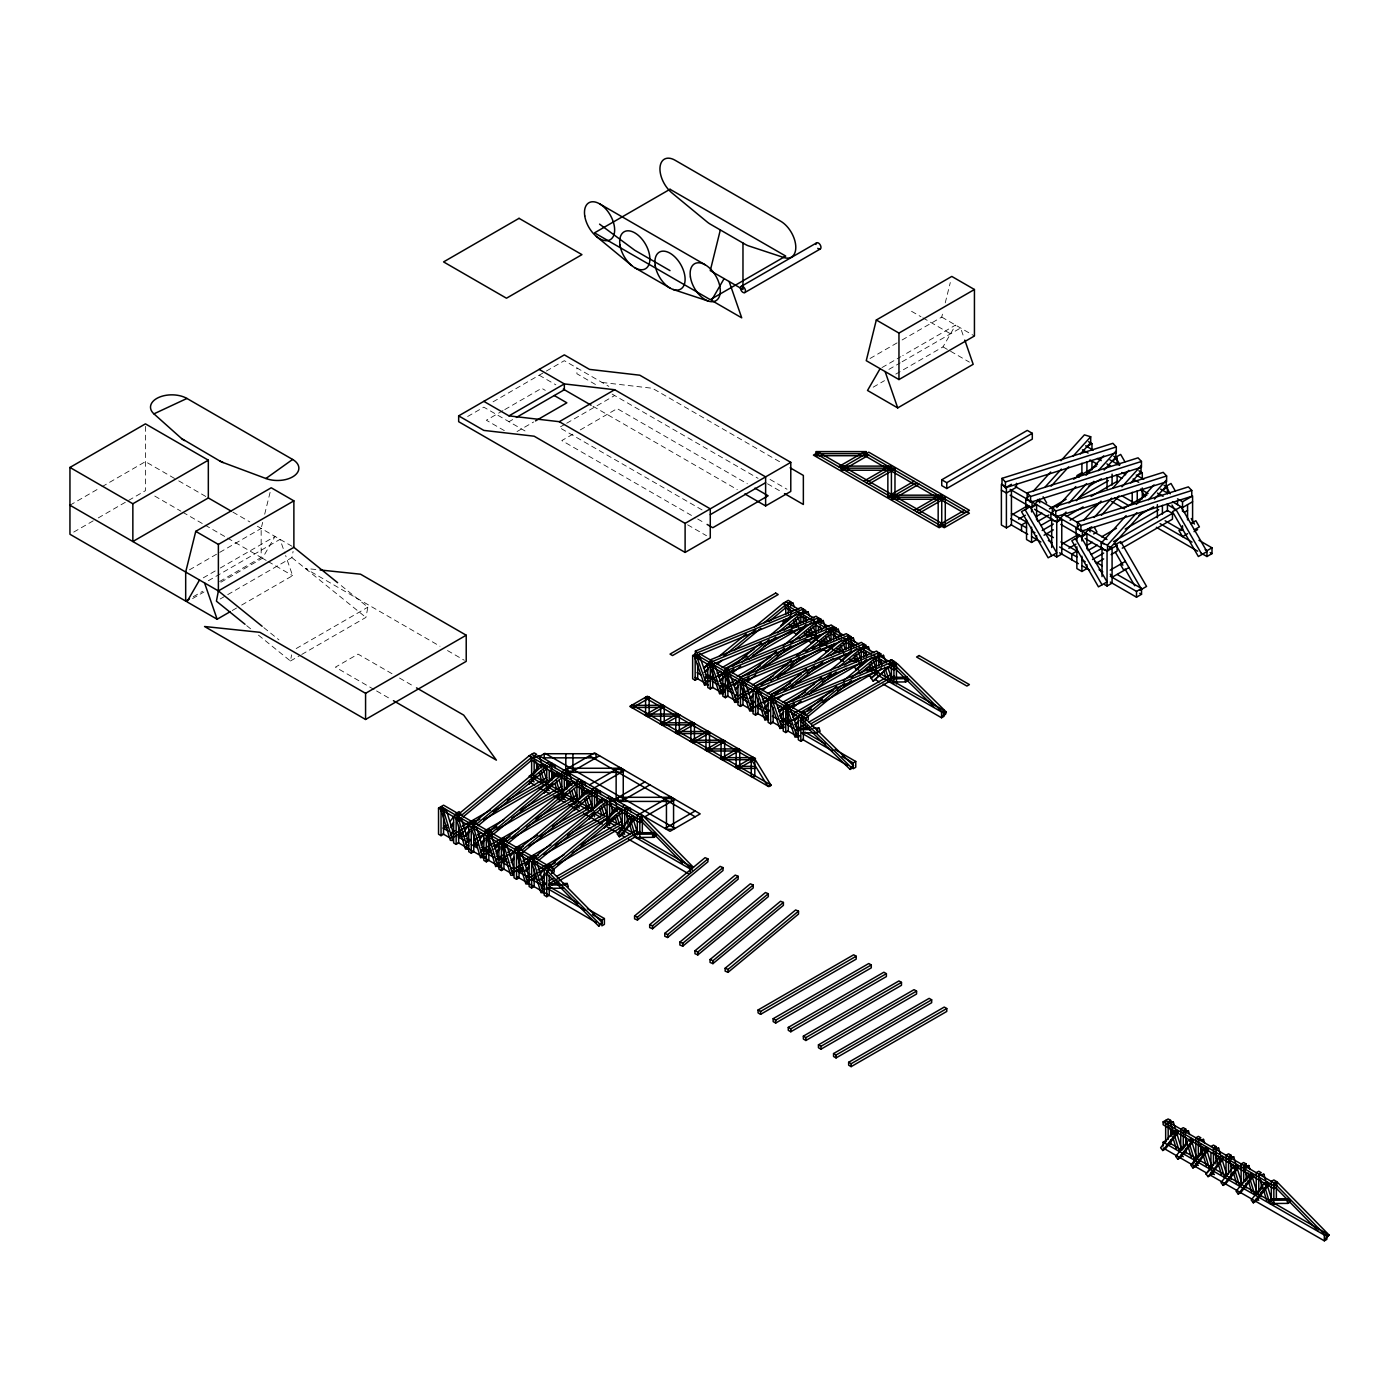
<?xml version="1.0" encoding="UTF-8"?>
<svg xmlns="http://www.w3.org/2000/svg" width="1399" height="1399" viewBox="0 0 1399 1399"><rect width="100%" height="100%" fill="white"/><g stroke="black" fill="none" stroke-linecap="round" stroke-linejoin="round"><path stroke-width="0.75" stroke-dasharray="5 3.75" d="M227.74 594.627L291.901 557.589L293.091 551.433M258.465 635.163L290.432 660.993L291.622 654.837M301.747 654.452L365.908 617.414L367.885 607.166L339.292 584.048M219.643 581.477L261.158 557.502L261.158 528.455L262.68 522.352M264.691 514.22L270.217 491.853M902.11 339.974L941.737 317.101L943.241 310.998M945.252 302.866L950.288 282.528M220.902 582.194L262.417 558.236L275.008 536.447L220.273 568.029M895.815 374.11L942.996 346.882L955.569 325.093L902.74 355.591M69.95 505.214L100.133 487.779M102.022 486.695L145.426 461.635L176.886 479.787M73.727 532.092L96.374 519.012M98.262 517.927L145.426 490.682L145.426 423.862M189.46 569.848L261.158 528.455M467.651 416.5L483.827 407.161L526.461 431.784M493.06 401.828L544.578 372.099M546.362 371.05L564.339 360.68L608.827 386.369M203.292 577.839L218.384 569.131M208.329 580.742L280.027 539.349L284.924 553.462M502.941 410.641L486.345 420.242L504.322 430.612M504.794 409.575L541.693 388.275L545.295 390.356M193.237 596.726L202.663 591.27M192.607 598.545L203.922 592.004M508.991 421.694L512.681 419.56M220.185 598.982L225.851 595.729M517.035 431.557L533.649 421.973M232.234 610.524L239.771 606.169M241.66 605.067L292.618 575.654L285.623 555.49M564.846 424.299L559.303 427.499L702.718 510.303M566.682 423.232L614.651 395.532M572.891 434.18L561.821 440.563L695.793 517.927M580.27 429.913L617.169 408.613L747.381 483.792M296.186 648.559L367.885 607.166M290.432 660.993L299.876 655.554M870.021 358.494L900.222 341.076M881.982 367.57L900.851 356.693M888.907 369.388L900.222 362.866M902.11 361.764L960.606 327.996L964.103 338.086M873.168 387.191L884.5 380.65M315.842 569.515L305.192 568.396L440.003 646.233M602.077 382.469L652.406 388.275L782.601 463.454M941.737 317.101L974.438 335.987M911.536 311.295L920.979 316.734M922.868 317.818L953.034 335.253M942.996 346.882L969.402 362.131M770.027 479.42L787.007 489.23M595.449 384.463L576.913 373.76L576.913 367.937M612.15 394.081L758.066 478.336M767.509 483.792L782.601 492.5M539.175 375.212L555.858 384.83M592.949 406.252L737.308 489.598M697.681 519.012L705.236 523.366M687.626 524.817L706.495 535.712M178.722 480.854L208.329 497.939M232.864 512.104L249.844 521.914M257.399 526.269L293.877 547.341M447.488 650.552L464.346 660.276M154.764 496.068L180.891 511.16M182.762 512.244L203.292 524.1M205.163 525.167L225.694 537.024M227.565 538.108L261.158 557.502M262.417 558.236L266.195 560.404M268.083 561.506L292.618 575.654M392 673.706L358.022 654.102L335.393 667.166L374.705 689.882M399.537 678.06L414.646 686.787M376.576 690.949L391.563 699.605M291.901 557.589L365.908 617.414M263.816 627.626L278.943 639.868M246.696 625.65L251.75 629.725"/><path stroke-width="1.5" d="M1002.016 478.353L1001.999 484.159L1005.409 487.779L1116.297 452.734L1116.297 446.928L1112.887 443.308L1002.016 478.353L1005.426 481.973L1005.409 487.779M1027.163 492.885L1027.163 498.691L1030.573 502.311L1141.462 467.249L1141.462 461.46L1138.052 457.84L1027.163 492.885L1030.591 496.505L1030.573 502.311M1052.328 507.417L1052.328 513.206L1055.738 516.826L1166.609 481.781L1166.626 475.975L1163.199 472.355L1052.328 507.417L1055.738 511.037L1055.738 516.826M1077.492 521.932L1077.475 527.738L1080.902 531.358L1191.773 496.313L1191.773 490.507L1188.363 486.887L1077.492 521.932L1080.902 525.552L1080.902 531.358M337.614 582.683L293.877 547.341L293.877 500.859L218.384 544.421L218.384 590.92L216.425 601.168L245.017 624.286M293.877 500.859L271.231 487.779L195.755 531.358L185.682 572.034L185.682 601.08L189.46 598.894M720.328 229.943L710.272 270.619L742.974 289.506L742.974 243.024M876.316 320.004L866.261 360.68L898.962 379.566L974.438 335.987L974.438 289.506L951.792 276.425L876.316 320.004L898.962 333.084L974.438 289.506M801.644 718.894L800.823 721.15L850.12 769.398L852.638 767.946L853.477 765.69L804.18 717.442L801.644 718.894L850.942 767.142L850.12 769.398M803.341 719.698L804.18 717.442M943.8 713.542L942.978 715.798L945.479 714.347L946.319 712.074L897.319 663.668L894.818 665.12L943.8 713.542L946.319 712.074M547.569 871.332L546.677 873.536L598.772 926.19L602.2 922.553L550.087 869.881L547.569 871.332L599.664 924.005L598.772 926.19M1329.05 1235.002L1325.64 1238.657L1329.05 1235.002L1277.27 1182.138L1276.36 1187.191L1273.842 1188.643L1163.146 1124.744L1163.146 1121.841L1168.165 1118.955L1170.683 1120.407L1170.683 1124.761M199.515 580.025L186.941 601.815L217.142 619.232L230.345 611.608M724.105 278.611L711.531 300.4L741.715 317.835L729.141 281.514M880.093 368.671L867.52 390.461L897.703 407.896L973.179 364.317L964.803 340.097M444.882 827.963L447.47 824.658M450.076 821.335L456.581 813.064L459.099 811.612L461.233 814.375M450.915 825.76L453.521 822.455M450.828 827.631L453.433 824.308M459.974 836.672L471.673 821.773L474.191 820.321L476.325 823.102L473.806 824.553L471.673 821.773M464.713 836.13L469.907 829.52M465.919 836.34L469.819 831.373M475.065 845.398L486.765 830.499L489.283 829.047L491.416 831.81L488.916 833.262L486.765 830.499M531.795 775.063L539.577 765.148L542.095 763.697L544.228 766.46M533.019 775.273L538.213 768.646M481.099 843.195L484.998 838.228M481.011 845.048L484.911 840.082M533.928 777.844L528.735 784.454L536.447 776.393M494.057 849.141L501.874 839.208L504.374 837.756L506.525 840.537M496.575 847.689L499.181 844.384M545.593 785.434L554.686 773.857L557.204 772.405L559.338 775.168L556.819 776.62L554.686 773.857M550.699 780.677L553.304 777.372M496.208 851.904L500.108 846.955M496.12 853.775L500.02 848.808M549.02 786.553L543.826 793.163L552.832 783.44M510.46 856.205L516.965 847.934L519.484 846.482L521.617 849.245M558.096 797.465L569.778 782.566L572.296 781.114L574.429 783.895M511.3 860.63L513.905 857.325M511.212 862.484L513.818 859.178M564.112 795.262L558.918 801.889L566.63 793.81M520.358 871.542L522.964 868.237M525.552 864.914L532.057 856.643L534.575 855.191L536.709 857.954M574.482 804.512L584.869 791.292L587.388 789.84L589.521 792.603M584.799 793.146L587.388 789.84M525.097 871L528.997 866.033M526.304 871.192L528.909 867.887M577.909 805.632L574.027 810.598L579.134 805.841M539.349 875.284L547.149 865.351L549.667 863.9L551.801 866.681L549.282 868.132L547.149 865.351M592.179 809.934L599.961 800.001L602.479 798.549L604.613 801.33M595.991 806.821L602.479 798.549M540.189 879.709L545.383 873.098M541.396 879.919L545.295 874.952M594.313 812.697L589.119 819.307L595.537 812.906M607.271 818.642L615.07 808.727L617.589 807.275L619.722 810.038M608.495 818.852L617.589 807.275M609.404 821.405L604.211 828.033L613.217 818.31M630.162 817.436L617.169 833.979L619.302 836.742L621.821 835.29L634.814 818.747L632.68 815.984L630.162 817.436L632.296 820.199L619.302 836.742M619.687 832.527L624.881 825.9M1173.604 1131.196L1160.628 1147.74L1162.761 1150.503L1165.28 1149.051L1178.255 1132.508L1176.122 1129.745L1173.604 1131.196L1175.737 1133.959L1162.761 1150.503M1170.928 1136.355L1176.122 1129.745M1188.713 1139.905L1175.72 1156.448L1177.853 1159.211L1180.371 1157.76L1193.364 1141.234L1191.231 1138.454L1188.713 1139.905L1190.846 1142.686L1177.853 1159.211M1182.138 1150.03L1187.331 1143.42M1203.805 1148.631L1190.811 1165.157L1192.945 1167.938L1195.463 1166.486L1208.456 1149.943L1206.323 1147.18L1203.805 1148.631L1205.938 1151.394L1192.945 1167.938M1193.33 1163.706L1202.423 1152.129M1205.921 1173.883L1218.896 1157.34L1221.414 1155.889L1223.548 1158.652L1210.572 1175.195L1208.054 1176.646L1205.921 1173.883L1212.321 1167.466M1208.054 1176.646L1221.03 1160.103L1223.548 1158.652M1233.988 1166.049L1221.012 1182.592L1223.146 1185.373L1225.664 1183.921L1238.64 1167.378L1236.506 1164.598L1233.988 1166.049L1236.121 1168.83L1223.146 1185.373M1233.918 1167.903L1236.506 1164.598M1249.097 1174.775L1236.104 1191.301L1238.237 1194.081L1240.756 1192.63L1253.749 1176.087L1251.615 1173.324L1249.097 1174.775L1251.231 1177.538L1238.237 1194.081M1245.11 1181.595L1251.615 1173.324M1264.189 1183.484L1251.196 1200.027L1253.329 1202.79L1255.847 1201.339L1268.841 1184.796L1266.707 1182.033L1264.189 1183.484L1266.322 1186.265L1253.329 1202.79M1256.319 1195.271L1262.807 1186.999M1039.405 499.146L1032.06 507.225L1025.764 505.336L1025.747 499.513L1028.685 496.278M1033.074 491.434L1050.666 472.04M1060.932 460.726L1084.4 434.862L1090.695 436.75L1090.713 442.574L1080.448 453.888M1045.245 486.852L1061.369 469.085M1073.103 456.144L1090.695 436.75M1051.121 486.205L1068.714 466.811M1066.021 512.051L1057.224 521.74L1050.929 519.851L1050.911 514.045L1053.832 510.81M1056.77 507.575L1075.831 486.572M1086.096 475.24L1103.689 455.847M1068.941 503.01L1086.533 483.599M1098.267 470.676L1115.86 451.282L1115.877 457.088L1104.143 470.029M1076.286 500.737L1093.878 481.343M1089.716 528.192L1082.389 536.272L1076.076 534.383L1076.058 528.577L1078.996 525.342M1083.403 520.48L1100.996 501.087M1112.712 488.164L1128.853 470.379M1094.105 517.525L1111.698 498.131M1121.963 486.817L1141.024 465.797L1141.042 471.62L1130.777 482.935M1101.45 515.269L1119.043 495.858M1142.738 511.999L1107.553 550.804L1101.24 548.915L1101.223 543.092L1126.143 515.619M1136.408 504.305L1154 484.911M1107.553 550.804L1107.536 544.98L1136.845 512.664M1148.579 499.723L1166.171 480.329L1166.189 486.135L1154.472 499.076M790.96 615.787L780.59 626L789.036 618.708M806.051 624.496L795.681 634.709L804.128 627.417M819.657 634.674L810.79 643.418L817.733 637.594L806.471 631.194M834.766 643.4L825.882 652.144L828.4 650.692M851.344 650.657L840.974 660.853L843.492 659.401M866.436 659.366L856.066 669.579L864.512 662.287M873.186 681.173L889.03 666.606L873.186 681.173L871.157 678.288L881.527 668.075M878.117 672.464L871.157 678.288M703.487 668.092L710.902 660.8M704.519 668.092L707.492 665.172M704.029 672.447L708.489 668.075M705.061 672.447L708.034 669.526M718.596 676.801L728.512 668.057M719.628 676.819L722.583 673.898M719.138 681.156L723.58 676.784M720.17 681.173L724.612 676.784M733.688 685.527L741.103 678.235M734.72 685.527L737.675 682.607M735.717 688.413L738.672 685.493M735.262 689.882L738.217 686.961M748.78 694.236L756.194 686.944M749.322 698.591L753.764 694.219M750.354 698.591L753.327 695.688M763.871 702.963L771.286 695.653M764.903 702.963L769.363 698.591M764.414 707.317L768.873 702.928M763.976 708.768L768.418 704.397M778.981 711.671L786.378 704.379M780.012 711.671L782.968 708.751M779.523 716.026L783.965 711.654M780.555 716.026L783.51 713.105M794.072 720.38L804.005 711.636L806.016 714.539M795.104 720.398L798.06 717.477M794.615 724.734L799.056 720.363M795.646 724.752L798.602 721.832M531.812 757.191L461.338 815.46L458.452 814.253L528.944 755.985L531.812 757.191L531.812 760.094L463.017 816.981M546.904 765.9L476.429 824.186L473.562 822.979L544.036 764.693L546.904 765.9L546.904 768.803L478.108 825.707M491.521 832.895L561.996 774.626L559.128 773.42L488.653 831.688L491.521 832.895L491.521 835.798L488.653 834.591M493.2 834.416L562.013 777.529L561.996 774.626M719.278 656.183L746.139 633.992M754.516 627.049L783.055 603.459L785.923 604.665L785.923 607.568L769.153 621.453M723.843 656.009L755.722 629.655M764.116 622.712L785.923 604.665M717.127 664.455L722.164 660.293M733.898 650.587L760.759 628.396M577.105 783.335L506.613 841.621L503.745 840.414L574.22 782.128L577.105 783.335L577.105 786.238L508.309 843.125M732.709 666.291L761.231 642.701M769.625 635.776L796.468 613.566M730.54 671.66L733.898 668.879M742.292 661.954L769.135 639.745M777.529 632.82L801.015 613.392L798.147 612.185M732.219 673.181L740.613 666.239M749.007 659.296L775.85 637.105M784.244 630.162L801.015 616.294L801.015 613.392M592.197 792.061L521.722 850.33L518.837 849.123L589.329 790.855L592.197 792.061L592.197 794.964L521.722 853.233L516.861 854.492L525.849 883.923L528.157 884.116L519.169 854.684M747.8 675L776.323 651.427M783.038 645.866L811.56 622.275M745.632 680.386L748.99 677.606M755.705 672.045L784.227 648.471M790.942 642.91L816.107 622.1L813.239 620.894M747.311 681.89L755.705 674.948M764.099 668.023L790.942 645.813M799.336 638.888L816.124 625.003L816.107 622.1M607.288 800.77L536.814 859.038L533.946 857.832L604.42 799.563L607.288 800.77L607.288 803.673L538.493 860.56M761.213 685.108L791.414 660.136M796.451 655.974L826.652 631.001M770.797 680.771L799.319 657.18M806.034 651.637L831.216 630.827L828.33 629.62M762.42 690.616L769.118 685.055M777.512 678.113L804.373 655.921M812.749 648.979L831.216 633.73L831.216 630.827M622.38 809.479L551.906 867.765L549.038 866.558L619.512 808.272L622.38 809.479L622.38 812.382L553.584 869.269M774.626 695.216L806.524 668.844M814.9 661.919L841.761 639.71M784.209 690.879L814.428 665.889M824.483 657.565L846.308 639.535L843.44 638.329M777.512 699.325L782.548 695.163M790.942 688.221L822.822 661.867M831.216 654.924L846.308 642.438L846.308 639.535M793.093 701.161L821.615 677.571M830.009 670.628L856.853 648.437M790.925 706.53L794.282 703.749M802.676 696.807L831.198 673.216M837.914 667.673L861.399 648.244L858.531 647.038M792.603 708.034L800.997 701.109M809.391 694.166L836.235 671.957M844.629 665.032L861.399 651.147L861.399 648.244M836.707 686.279L803.148 714.032L806.016 715.239L844.611 683.324M843.422 680.736L871.944 657.145M851.326 677.781L876.491 656.97L873.623 655.764M807.695 716.76L851.326 680.683M859.72 673.741L876.508 659.873L876.491 656.97M634.569 915.943L705.061 857.674L707.929 858.881L707.929 861.784L637.454 920.052L634.586 918.846L634.569 915.943L637.454 917.149L707.929 858.881M649.678 924.652L720.153 866.383L723.021 867.59L723.021 870.493L652.546 928.761L649.678 927.554L649.678 924.652L652.546 925.858L723.021 867.59M664.77 933.378L735.244 875.092L738.112 876.299L738.13 879.202L667.638 937.487L664.77 936.281L664.77 933.378L667.638 934.584L738.112 876.299M679.862 942.087L750.336 883.818L753.222 885.025L753.222 887.928L682.747 946.196L679.862 944.99L679.862 942.087L682.729 943.293L753.222 885.025M694.953 950.795L765.445 892.527L768.313 893.734L768.313 896.637L697.839 954.905L694.971 953.698L694.953 950.795L697.839 952.002L768.313 893.734M710.062 959.522L780.537 901.253L783.405 902.442L783.405 905.345L712.93 963.631L710.062 962.425L710.062 959.522L712.93 960.728L783.405 902.442M725.154 968.23L795.629 909.962L798.497 911.169L798.514 914.072L728.022 972.34L725.154 971.133L725.154 968.23L728.022 969.437L798.497 911.169M265.915 478.51L292.618 459.449L186.941 398.453A21.352 12.329 0 0 0 158.419 397.578A21.352 12.329 0 0 0 153.925 413.859L181.59 438.552L219.643 460.901A21.352 12.329 0 0 0 223.141 462.544L265.915 478.51A21.352 12.329 0 0 0 294.122 475.922A21.352 12.329 0 0 0 292.618 459.449M1277.27 1182.138L1274.769 1183.589L1326.549 1236.454M790.785 606.029L790.785 601.815L788.267 600.363L783.23 603.266L841.394 636.842M690.302 872.836L690.302 868.971L692.802 867.52L640.34 837.284M1163.146 1146.043L1163.146 1142.179L1165.664 1140.71M1209.995 1174.968L1324.328 1240.826L1324.328 1235.02L1326.829 1233.568L1184.393 1151.517M1324.328 1240.826L1326.829 1239.374L1326.829 1233.568M185.682 601.08L69.95 534.261L69.95 467.441L145.426 423.862L208.329 460.184L208.329 497.939L132.853 541.518L132.853 503.762L208.329 460.184M483.827 401.356L508.991 415.87L559.303 421.694L710.272 508.834L710.272 537.898L685.108 552.413L458.662 421.694L458.662 415.87L564.339 354.874L589.504 369.388L639.815 375.212L790.785 462.352L790.785 491.416L765.62 505.931L744.863 493.952M508.991 415.87L564.339 383.921L614.651 389.726L765.62 476.884L765.62 505.931M741.19 286.428L816.666 242.849M516.371 417.427L564.339 389.726L564.339 383.921L539.175 369.388M69.95 505.214L218.384 590.92L293.877 547.341M744.758 292.583L820.234 249.005M535.485 420.907L566.857 402.807L554.266 395.532M559.303 421.694L614.651 389.726M365.576 693.327L466.217 635.216L466.217 661.36L365.576 719.471L204.551 626.507L259.899 632.313L365.576 693.327L365.576 719.471M458.662 415.87L483.827 430.402L534.156 436.208L685.108 523.366L790.785 462.352M710.272 514.657L765.62 482.69M838.578 466.724L863.743 452.192L969.402 513.206L944.255 527.72L815.932 453.643L866.261 453.643M843.614 469.627L868.779 455.095M863.743 481.239L888.907 466.724M866.261 482.69L891.408 468.175M868.779 484.141L893.926 469.627M888.907 495.771L914.054 481.239M891.408 497.222L916.572 482.69M893.926 498.674L919.091 484.141M941.737 479.787L1027.286 430.402L1032.305 433.305L1032.305 439.111L946.773 488.513L941.737 485.593L941.737 479.787L946.773 482.69L1032.305 433.305M914.054 510.303L939.219 495.771M916.572 511.754L941.737 497.222M919.091 513.206L944.255 498.674M692.645 655.554L695.163 654.102L700.199 657.005L697.681 658.457L692.645 655.554L692.645 678.795L695.163 680.246L697.681 678.795L697.681 664M700.199 654.102L695.163 657.005L738.27 681.943M790.785 601.815L788.267 603.266L788.267 613.829M695.093 658.299L697.332 658.264L706.722 684.88L704.466 684.915L695.093 658.299L697.611 656.848L699.85 656.813L707.072 677.291M697.332 658.264L699.85 656.813M792.936 603.074L788.179 604.543L792.936 603.074L794.387 607.166M441.052 835.675L438.534 834.224L438.534 808.097L443.57 805.177L554.161 869.146L554.161 872.049L551.643 873.501L551.643 870.598L441.052 806.628L441.052 835.675L443.57 834.224L443.57 808.097L441.052 806.646M534.156 773.227L534.156 755.81L536.656 754.341L534.156 752.889L529.119 755.775L639.815 819.692L682.485 863.27M438.534 808.097L441.052 809.549L443.57 808.097M441.385 810.913L443.693 811.105L452.681 840.537L450.356 840.344L441.385 810.913L443.903 809.461L446.211 809.654L453.398 833.192M939.219 524.817L964.383 510.303M443.693 811.105L446.211 809.654M539.297 755.915L534.47 757.174L539.297 755.915L541.098 761.79M1011.442 490.14L1011.442 524.992L1006.406 527.895L1001.387 524.992L1001.387 484.316L1006.406 487.237L1011.442 484.316M632.278 707.842L649.888 697.681M707.754 664.263L710.272 662.811L712.773 664.263L710.272 665.714L707.754 664.263L707.754 687.504L710.272 688.955L712.773 687.504L712.563 661.465L710.482 659.803L816.159 616.225L818.223 617.903L818.223 620.806L712.563 664.385L710.482 662.706L710.482 659.803M785.748 619.232L783.23 620.701L783.23 624.566M1086.918 446.561L1091.954 443.658L1091.954 450.181M710.185 667.008L714.941 665.522L724.332 692.155L721.814 693.607L719.576 693.624L710.185 667.008L714.941 665.522M808.027 611.783L803.271 613.269L808.027 611.783L809.479 615.875M458.662 825.515L458.662 842.932L456.144 844.384L453.643 842.932L453.643 816.806L456.144 815.355L458.662 816.806L458.662 821.161M546.729 763.067L549.247 761.616M453.643 816.806L456.144 818.258L458.662 816.806M549.247 764.519L551.766 763.067L551.766 780.485M456.476 819.622L458.785 819.814L467.773 849.245L465.465 849.053L456.476 819.622L458.994 818.17L461.303 818.363L468.49 841.918M727.882 672.989L725.364 674.44L722.846 672.989L722.846 696.23L725.364 697.681L727.882 696.23L727.882 672.989L725.364 671.537L707.754 681.698L705.236 680.246L705.236 677.343L708.978 675.175M722.111 667.603L753.974 649.206M791.467 627.556L800.84 622.135M458.785 819.814L461.303 818.363M554.389 764.623L549.562 765.883L554.389 764.623L555.595 768.541M644.852 715.116L662.461 704.939M713.368 675.542L707.754 678.795L705.236 677.343M717.127 673.391L720.87 671.223M724.63 669.054L747.118 656.061M763.994 646.321L792.114 630.092M647.37 716.568L664.98 706.39M752.732 655.729L801.487 627.591M704.466 684.915L706.985 683.464M461.128 832.79L453.643 837.127L451.125 835.675L451.125 832.772L454.867 830.604M462.369 826.267L490.489 810.038M507.365 800.298L546.729 777.564M818.45 620.684L820.968 619.232L820.968 623.464M725.277 675.717L727.515 675.7L736.906 702.315L734.667 702.35L725.277 675.717L727.795 674.266L730.033 674.248L737.256 694.726M727.515 675.7L730.033 674.248M823.137 620.491L818.38 621.978L823.137 620.491L825.288 626.647M474.261 822.315L479.874 819.062M493.008 811.49L547.376 780.1M1081.899 472.705L1076.863 475.608L1079.381 477.059M473.771 834.241L473.771 851.659L471.253 853.11L468.735 851.659L468.735 825.532L471.253 826.984L473.771 825.532L473.771 829.887M483.634 819.814L547.376 783.003M1011.442 515.077L1027.426 505.843M1073.61 479.192L1096.694 465.867M485.383 856.52L480.557 857.779L471.568 828.348L474.086 826.896L476.394 827.089L483.582 850.627M569.376 773.21L599.559 755.775M742.974 688.046L742.974 704.939L740.456 706.39L737.938 704.939L737.938 681.698L740.456 683.149L742.974 681.698L740.456 680.246L722.846 690.424L720.328 688.955L720.328 686.052L724.07 683.901M737.203 676.312L770.936 656.831M806.558 636.265L815.932 630.862M471.568 828.348L476.394 827.089M569.498 773.332L564.654 774.591L569.498 773.332L571.282 779.226M1010.165 495.211L1031.57 507.557L1036.607 504.654L1036.607 519.921M1112.083 461.075L1117.119 458.173L1117.119 464.713M659.943 723.825L677.553 713.665M735.961 679.931L722.846 687.504L720.328 686.052M739.721 677.763L760.339 665.872M777.214 656.131L805.334 639.885M1018.559 519.186L1025.362 515.252M662.461 725.277L680.071 715.116M764.081 666.606L816.579 636.3M719.576 693.624L724.332 692.155M468.735 845.835L466.217 844.384L466.217 841.481L469.959 839.313M477.461 834.993L481.221 832.825M484.963 830.656L503.71 819.831M520.585 810.091L561.821 786.29M836.06 632.173L836.06 627.959L833.542 629.41L833.542 639.973M740.368 684.443L742.624 684.408L751.997 711.024L749.759 711.059L740.368 684.443L742.886 682.992L745.125 682.957L752.347 703.435M742.624 684.408L745.125 682.957M838.228 629.218L833.472 630.687L838.228 629.218L840.397 635.356M474.348 839.697L485.61 833.192M491.224 829.957L496.855 826.704M511.842 818.048L562.468 788.826M483.827 834.241L486.345 832.79L488.863 834.241L488.863 860.368L486.345 861.819L483.827 860.368L483.827 834.241L486.345 835.693L488.863 834.241M579.431 779.051L576.913 780.502L576.913 802.274M1027.093 521.775L1021.515 524.992L1021.515 530.816M1036.379 516.406L1041.958 513.188M1049.407 508.886L1066.143 499.233M1088.457 486.345L1101.468 478.825M496.855 829.607L562.468 791.729M500.475 865.229L495.648 866.488L486.66 837.057L489.178 835.605L491.504 835.798L498.674 859.336M486.66 837.057L491.504 835.798M584.59 782.058L579.763 783.318L584.59 782.058L585.779 785.976M752.295 685.038L787.917 664.473M819.779 646.076L831.023 639.57M1037.691 521.46L1048.848 515.024M1078.612 497.834L1108.358 480.661M675.035 732.534L692.645 722.374M751.071 688.658L737.938 696.23L735.419 694.778L735.419 697.681L737.938 699.133L755.547 688.955L758.066 690.407L755.547 691.875L753.029 690.407L753.029 713.665L755.547 715.116L758.066 713.665L758.066 698.87M754.813 686.489L773.56 675.665M790.435 665.924L820.426 648.611M589.504 784.839L619.687 767.404M677.553 733.985L695.163 723.825M779.191 675.315L831.671 645.009M1040.873 525.447L1052.031 518.994M1091.08 496.453L1117.119 481.413M491.329 850.225L483.827 854.562L481.308 853.11L481.308 850.207L518.802 828.558M535.677 818.817L576.913 794.999M851.152 640.899L851.152 636.667L848.651 638.119L848.651 648.681M755.477 693.152L757.716 693.135L767.107 719.751L764.851 719.786L755.477 693.152L757.996 691.701L760.234 691.683L767.456 712.143M757.716 693.135L760.234 691.683M853.32 637.927L848.563 639.413L853.32 637.927L854.772 642.019M489.458 848.406L483.827 851.659L481.308 850.207M493.2 846.238L501.437 841.499L503.955 842.95L503.955 869.076L501.437 870.528L498.918 869.076L498.918 842.95L501.437 844.401L503.955 842.95M504.444 839.75L510.075 836.497M526.951 826.757L577.56 797.535M624.723 770.307L592.022 789.211L592.022 810.983M1042.185 530.483L1053.342 524.048M1051.698 547.516L1051.698 519.186L1056.735 522.089L1061.771 519.186L1061.771 554.056L1056.735 556.959L1054.216 555.508M1066.353 516.528L1083.088 506.875M1137.247 475.608L1142.284 472.705L1142.284 479.245M511.947 838.316L577.56 800.438M501.769 845.783L504.077 845.975L513.066 875.389L510.74 875.197L501.769 845.783L504.287 844.331L506.595 844.524L513.783 868.062M504.077 845.975L506.595 844.524M599.681 790.767L594.855 792.026L599.681 790.767L600.888 794.702M773.157 703.365L773.157 699.133L770.657 697.681L753.029 707.842L750.529 706.39L750.529 703.487L754.271 701.319M767.386 693.747L801.137 674.266M838.631 652.616L846.133 648.297M1026.534 519.921L1026.534 539.524L1031.57 542.427L1036.607 539.524L1036.607 535.642M1044.039 535.222L1053.342 529.854M1070.078 520.201L1099.824 503.01M690.144 741.26L707.754 731.082M762.403 699.535L766.162 697.367M771.776 694.114L790.522 683.289M807.398 673.549L833.647 658.404M692.645 742.712L710.272 732.534M796.153 682.957L846.762 653.735M506.421 858.951L498.918 863.27L496.4 861.819L496.4 858.916L503.902 854.579M507.662 852.428L511.404 850.26M515.147 848.091L537.653 835.098M552.64 826.442L592.022 803.708M773.157 699.133L770.657 700.584L768.138 699.133L768.138 722.374L770.657 723.825L773.157 722.374L773.157 707.579M863.743 646.845L866.261 645.394L863.743 643.925M784.717 727.008L779.96 728.494L770.569 701.878L773.087 700.427L775.326 700.392L782.548 720.87M770.569 701.878L775.326 700.392M868.412 646.653L863.655 648.122L868.412 646.653L869.863 650.745M519.536 848.459L523.296 846.29M540.171 836.55L592.651 806.244M607.114 797.92L609.632 796.468M516.528 853.128L519.046 851.676L519.046 877.803L516.528 879.254L514.028 877.803L514.028 851.676L516.528 853.128L516.528 879.254M528.909 845.958L592.651 809.164M612.15 797.92L609.632 799.371L609.632 816.789M495.648 866.488L498.166 865.037M516.861 854.492L521.687 853.233L528.874 876.771M644.852 781.936L612.255 800.945L609.947 800.753L614.773 799.494L616.574 805.369M768.138 716.568L765.62 715.116L765.62 712.196L769.363 710.045M782.496 702.455L814.358 684.059M853.722 661.342L861.224 657.005M705.236 749.969L722.846 739.809M777.512 708.244L781.254 706.075M784.996 703.924L805.632 692.015M822.49 682.275L846.867 668.197M1061.771 544.124L1077.737 534.908M1090.171 531.83L1088.405 528.752L1091.745 526.811M1123.817 508.292L1147.005 494.914M619.687 802.257L649.888 784.839M707.754 751.42L725.364 741.26M779.383 710.062L785.748 706.39L788.267 707.842L785.748 709.293L783.23 707.842L783.23 731.082L785.748 732.534L788.267 731.082L788.039 705.044L785.976 703.382L891.635 659.803L893.699 661.465L893.699 664.385L788.039 707.964L785.976 706.285L785.976 703.382M811.245 691.666L861.871 662.444M1076.863 540.241L1076.863 533.718L1081.899 536.621L1086.918 533.718L1086.918 548.968M1162.412 490.14L1167.431 487.237L1167.431 493.76M764.851 719.786L767.369 718.317M522.754 861.137L550.874 844.909M567.749 835.168L607.114 812.434M799.808 735.734L795.052 737.203L785.661 710.587L788.179 709.136L790.418 709.101L797.64 729.578M1068.871 548.251L1075.971 544.141M1093.633 533.946L1096.991 532.005L1094.315 527.388M785.661 710.587L790.418 709.101M883.503 655.362L878.747 656.848L883.503 655.362L885.672 661.5M534.645 857.185L538.388 855.016M555.263 845.276L607.743 814.97M622.205 806.646L624.723 805.194M521.512 867.66L514.028 871.997L511.509 870.528L511.509 867.625L514.028 869.076L531.637 858.934L534.156 860.385L534.156 864.739M525.272 865.491L529.014 863.323M544.019 854.667L607.743 817.873M534.156 869.094L534.156 886.511L531.637 887.963L529.119 886.511L529.119 860.385L531.637 861.836L534.156 860.385M531.952 863.2L534.261 863.393L543.249 892.824L540.941 892.632L531.952 863.2L534.47 861.749L536.779 861.941L545.173 889.414M803.358 716.568L800.84 718.019L798.322 716.568L798.322 739.809L800.84 741.26L803.358 739.809L803.358 716.568L800.84 715.116L783.23 725.277L780.712 723.825L780.712 720.922L788.214 716.585M791.956 714.434L833.209 690.616M866.943 671.135L876.316 665.714M534.261 863.393L536.779 861.941M629.882 808.202L625.038 809.461L629.882 808.202L631.071 812.12M1077.405 550.821L1071.826 554.056L1071.826 559.862M1086.708 545.453L1092.287 542.235M1101.59 536.866L1116.454 528.28M1138.769 515.392L1153.65 506.805M720.328 758.695L737.938 748.517M788.844 719.121L783.23 722.374L780.712 720.922M792.603 716.953L796.346 714.802M800.106 712.633L822.595 699.64M837.599 690.984L860.088 677.99M888.907 661.36L891.408 659.908L896.444 662.811L891.408 665.714L891.408 662.811L893.926 661.36L893.926 683.289M722.846 760.147L740.456 749.969M807.59 711.199L811.35 709.048M822.595 702.543L876.963 671.153M779.96 728.494L782.478 727.043M1088.02 550.507L1097.323 545.138M1125.216 529.032L1158.687 509.708M536.621 876.369L529.119 880.705L526.601 879.254L526.601 876.351L530.343 874.183M537.846 869.846L564.094 854.702M580.97 844.961L622.205 821.143M695.163 680.246L695.163 654.102L805.754 718.072L808.272 716.62L808.272 719.541M551.608 864.809L555.368 862.641M572.226 852.9L622.852 823.679M670.016 796.451L637.297 815.355L637.297 834.958M896.444 665.714L896.444 668.617L893.926 670.086L893.926 667.166L896.444 665.714L877.68 654.889M1091.185 554.494L1102.342 548.041M1113.499 541.605L1167.431 510.478L1172.467 513.381L1172.467 519.186L1122.26 548.181M1177.503 498.848L1182.522 501.751L1192.595 495.946L1192.595 523.541M632.296 820.199L634.814 818.747M549.247 875.634L549.247 895.238L546.729 896.689L544.211 895.238L544.211 869.111L546.729 870.563L549.247 869.111L546.729 867.642L529.119 877.803L526.601 876.351M557.239 864.477L622.852 826.582M551.643 870.598L554.161 869.146M642.333 818.24L639.815 819.692L639.815 822.595L642.333 821.143L642.333 818.24L531.637 754.323M644.852 816.789L675.035 799.354M798.322 733.985L795.804 732.534L795.804 729.631L805.177 724.227M808.937 722.059L891.408 674.44M1092.497 559.548L1103.654 553.095M1085.134 538.493L1107.046 551.136L1117.119 545.33L1117.119 551.136L1111.103 554.616M1120.389 543.442L1172.467 513.381M1192.595 501.751L1182.522 507.557L1172.449 501.751M735.419 767.404L753.029 757.226M807.695 725.679L798.322 731.082L795.804 729.631M811.455 723.51L893.926 675.892M737.938 768.855L755.547 758.695L647.37 696.23L629.76 706.39L768.803 786.675L771.321 785.224L632.278 704.939M811.455 726.413L890.184 680.963M1076.863 546.782L1076.863 568.571L1081.899 571.474L1086.918 568.571L1086.918 564.706M1096.221 563.202L1103.654 558.918M1184.201 512.401L1187.559 510.478M544.211 889.414L541.693 887.963L541.693 885.06L545.453 882.891M549.195 880.74L552.937 878.572M556.697 876.404L637.297 829.869M549.842 883.259L639.815 831.321M820.146 731.31L819.01 728.057L816.491 729.509L817.628 732.761M904.558 678.672L907.077 677.221L908.213 680.474L905.695 681.925L890.044 682.047L888.907 678.795L904.558 678.672L905.695 681.925M551.713 885.095L636.073 836.392M550.384 886.861L547.866 888.313L563.832 888.19M568.344 886.721L567.207 883.468L564.689 884.92L548.723 885.042M652.738 834.084L655.257 832.632L656.393 835.885L653.875 837.336L635.915 837.476L634.779 834.224L652.738 834.084L653.875 837.336M1110.211 570.145L1125.408 561.384M1182.365 528.507L1178.972 530.448L1182.522 536.621L1187.611 533.684M1190.776 523.646L1195.848 520.708L1199.398 526.881L1194.326 529.801M664.98 828.418L695.163 810.983M1128.958 567.539L1112.083 577.297L1110.299 574.202M1194.064 531.655L1197.631 529.609M1104.528 584.555L1107.046 586.006L1112.083 583.103L1112.083 548.233L1108.725 546.309M1110.316 576.266L1136.513 591.392L1141.532 588.489L1141.532 594.295L1136.513 597.198L1110.316 582.089M1205.169 549.685L1206.952 550.716L1211.989 547.813L1211.989 553.619L1206.952 556.522L1201.426 553.339M1139.765 590.361L1146.568 586.426L1120.669 541.57L1115.65 544.473L1141.532 589.329M853.233 762.927L855.751 761.476L855.751 767.282L853.233 768.733L853.233 762.927L841.936 756.404M883.119 684.076L941.544 717.757L941.544 711.951L944.045 710.5L868.674 667.043M941.544 717.757L944.045 716.305L944.045 710.5M758.066 1009.991L853.67 954.783L856.188 956.234L856.188 959.137L760.584 1014.345L758.066 1012.893L758.066 1009.991L760.584 1011.442L856.188 956.234M773.157 1018.699L868.779 963.509L871.28 964.96L871.28 967.863L775.676 1023.054L773.157 1021.602L773.157 1018.699L775.676 1020.151L871.28 964.96M788.267 1027.408L883.871 972.218L886.389 973.669L886.389 976.572L790.785 1031.78L788.267 1030.311L788.267 1027.408L790.785 1028.86L886.389 973.669M803.358 1036.134L898.962 980.926L901.481 982.378L901.481 985.298L805.876 1040.489L803.358 1039.037L803.358 1036.134L805.876 1037.586L901.481 982.378M818.45 1044.843L914.054 989.653L916.572 991.104L916.572 994.007L820.968 1049.198L818.45 1047.746L818.45 1044.843L820.968 1046.295L916.572 991.104M833.542 1053.569L929.163 998.361L931.664 999.813L931.664 1002.716L836.06 1057.924L833.542 1056.472L833.542 1053.569L836.06 1055.021L931.664 999.813M848.651 1062.278L944.255 1007.07L946.773 1008.539L946.773 1011.442L851.152 1066.633L848.651 1065.181L848.651 1062.278L851.152 1063.73L946.773 1008.539M1170.683 1120.407L1168.165 1121.858L1168.165 1139.276M1173.324 1121.963L1168.497 1123.222L1173.324 1121.963L1175.125 1127.839M1175.737 1133.959L1178.255 1132.508M1185.792 1133.47L1185.792 1129.115L1183.274 1130.567L1183.274 1147.984M1188.416 1130.672L1183.589 1131.931L1188.416 1130.672L1189.622 1134.606M1190.846 1142.686L1193.364 1141.234M1203.525 1139.398L1198.681 1140.657L1203.525 1139.398L1204.714 1143.315M1210.939 1146.55L1213.458 1145.099L1215.976 1146.55L1215.976 1163.968M1205.938 1151.394L1208.456 1149.943M1215.976 1146.55L1213.458 1148.002L1213.458 1165.419M1218.616 1148.107L1213.79 1149.366L1218.616 1148.107L1220.4 1154M1231.068 1159.614L1231.068 1155.259L1228.549 1156.711L1228.549 1174.128M1231.872 1167.885L1228.882 1158.075L1233.708 1156.816L1235.509 1162.709M1233.708 1156.816L1228.882 1158.075M1236.121 1168.83L1238.64 1167.378M1246.159 1168.34L1246.159 1163.985L1243.659 1165.437L1243.659 1182.854M1248.8 1165.542L1243.973 1166.801L1248.8 1165.542L1250.006 1169.459M1251.231 1177.538L1253.749 1176.087M1263.892 1174.251L1259.065 1175.51L1263.892 1174.251L1265.693 1180.144M1266.322 1186.265L1268.841 1184.796M1273.842 1188.643L1273.842 1185.74L1276.36 1184.288L1165.664 1120.389L1165.664 1142.179M1268.806 1200.272L1271.324 1198.821L1289.283 1198.681L1290.42 1201.933L1287.902 1203.385L1269.942 1203.525L1268.806 1200.272L1286.765 1200.132L1289.283 1198.681M601.885 920.017L604.403 918.566L604.403 924.372L601.885 925.823L601.885 920.017L592.424 914.544M850.942 767.142L853.477 765.69M599.664 924.005L602.2 922.553M153.925 413.859L186.941 398.453M695.39 651.077L801.067 607.516L803.131 609.177L803.131 612.08L697.454 655.659L695.39 653.998L695.39 651.077L697.454 652.756L697.454 655.659M697.454 652.756L803.131 609.177M712.563 661.465L818.223 617.903M725.591 668.512L831.251 624.933L833.332 626.612L833.332 629.515L727.655 673.094L725.591 671.415L725.591 668.512L727.655 670.191L727.655 673.094M727.655 670.191L833.332 626.612M740.683 677.238L846.36 633.66L848.424 635.321L848.424 638.224L742.747 681.803L740.683 680.141L740.683 677.238L742.747 678.9L742.747 681.803M742.747 678.9L848.424 635.321M863.515 646.95L757.838 690.529L755.775 688.85L755.775 685.947L861.452 642.368L863.515 644.047L863.743 657.408M755.775 685.947L757.838 687.626L863.515 644.047M770.866 694.656L876.543 651.077L878.607 652.756L878.607 655.659L772.947 699.238L770.866 697.576L770.866 694.656L772.947 696.335L772.947 699.238M772.947 696.335L878.607 652.756M788.039 705.044L893.699 661.465M1005.426 481.973L1116.297 446.928M1030.591 496.505L1141.462 461.46M1055.738 511.037L1166.626 475.975M1080.902 525.552L1191.773 490.507M891.408 677.343L907.077 677.221M803.358 728.179L809.234 728.145M813.134 728.11L819.01 728.057M802.799 729.613L810.633 729.561M801.977 732.884L815.669 732.779M637.297 832.772L655.257 832.632M652.406 835.903L656.393 835.885M549.247 883.608L559.215 883.538M563.202 883.503L567.207 883.468M891.408 470.221L841.096 470.221L841.096 466.112L891.408 466.112L891.408 499.268L941.737 499.268M891.408 495.176L941.737 495.176L941.737 526.269M754.813 766.372L737.203 766.372L737.203 768.436L754.813 768.436M320.091 569.97L360.54 574.202L466.217 635.216M1025.747 499.513L1032.042 501.402L1032.06 507.225M1050.911 514.045L1057.207 515.934L1057.224 521.74M1076.058 528.577L1082.371 530.466L1082.389 536.272M1101.223 543.092L1107.536 544.98M673.164 289.488L708.401 301.117M742.764 682.082L745.632 683.289M757.856 690.791L760.741 691.998M473.562 825.882L476.429 827.089M219.643 460.901L223.141 462.544M1088.597 441.717L1091.954 443.658M1113.761 456.249L1117.119 458.173M1138.926 470.763L1142.284 472.705M1164.073 485.296L1167.431 487.237M1085.641 445.809L1093.144 450.146M1110.002 459.886L1119.375 465.29M1136.25 475.03L1143.752 479.367M1160.61 489.108L1168.113 493.427M1082.476 449.796L1088.107 453.049M1097.481 458.47L1101.223 460.621M1106.854 463.873L1110.596 466.042M1121.841 472.53L1125.6 474.698M1133.085 479.018L1138.716 482.27M1157.463 493.095L1163.076 496.33M1089.978 459.939L1097.481 464.276M1116.227 475.1L1121.841 478.336M1140.587 489.16L1148.089 493.497M1166.836 504.305L1176.209 509.726M1121.963 495.841L1135.096 503.43M1165.14 520.778L1182.05 530.518M1198.943 540.276L1211.989 547.813M1115.055 497.659L1128.189 505.249M1160.121 523.681L1192.035 542.095M1210.205 552.588L1211.989 553.619M599.559 203.799L705.236 264.813M1111.296 501.297L1124.446 508.886M1156.361 527.318L1197.666 551.171M670.016 270.619L634.779 250.281L599.559 224.137M1015.202 486.485L1028.317 494.057M1037.691 499.478L1052.678 508.134M1063.922 514.622L1077.055 522.194M1088.3 528.7L1107.046 539.524M1114.531 543.844L1117.119 545.33M634.779 267.716L670.016 288.054M1010.165 489.388L1027.023 499.128M1033.249 502.731L1053.272 514.29M1058.413 517.245L1077.65 528.35M1083.263 531.603L1103.881 543.512M1001.387 490.14L1006.406 493.043L1016.478 487.237L1016.478 483.354M1034.526 509.271L1051.401 519.012M1060.774 524.415L1075.761 533.089M1011.442 513.381L1027.111 522.422M1045.875 533.264L1053.395 537.601M1060.897 541.938L1077.807 551.678M1094.7 561.436L1102.202 565.773M1117.224 574.447L1141.532 588.489M1010.812 518.819L1026.534 527.895M1031.57 530.816L1034.928 532.739M1048.358 540.504L1052.118 542.672M1059.62 547.009L1076.863 556.959M1081.899 559.862L1085.239 561.803M1099.054 569.76L1102.814 571.929M1139.765 593.263L1141.532 594.295M1010.812 524.625L1027.705 534.383M1031.57 536.621L1040.856 541.973M1059.62 552.815L1078.402 563.657M1081.899 565.668L1089.664 570.162M863.743 455.095L964.383 513.206M944.255 524.817L818.45 452.192L813.414 455.095L939.219 527.72L969.402 510.303L868.779 452.192L841.096 468.175L894.975 468.175L894.975 497.222M790.155 467.808L803.358 475.433L803.358 504.479L784.489 493.585M754.918 488.146L768.138 495.771L712.773 527.72L707.125 524.45M563.272 389.114L591.095 405.168M803.358 609.072L805.876 610.524L803.358 611.975L803.358 622.538M818.45 617.781L820.968 619.232M833.542 626.507L836.06 627.959M848.651 635.216L851.152 636.667M878.834 652.651L881.353 654.102L878.834 655.554L878.834 666.116M785.748 601.815L798.881 609.387M802.624 611.555L813.886 618.061M817.646 620.229L828.89 626.717M832.65 628.885L843.912 635.391M847.654 637.559L858.916 644.047M862.676 646.216L873.92 652.721M845.153 639.011L856.398 645.499M860.158 647.667L871.42 654.172M875.162 656.341L886.424 662.846M888.907 664.263L893.926 667.166M785.101 607.253L792.621 611.59M800.123 615.91L807.625 620.247M815.127 624.584L822.629 628.92M830.132 633.24L839.522 638.661M845.153 641.914L854.527 647.335M860.158 650.587L867.66 654.907M875.162 659.244L882.682 663.581M888.295 666.833L893.926 670.086M793.285 623.587L797.045 625.755M821.545 639.885L827.211 643.138M836.637 648.576L840.397 650.745M853.6 658.352L857.36 660.52M788.879 623.954L792.656 626.122M803.97 632.645L837.879 652.196M849.193 658.719L852.97 660.888M866.156 668.495L941.544 711.951M792.656 631.928L796.416 634.114M805.841 639.535L811.507 642.806M822.804 649.311L826.582 651.497M837.879 658.002L843.545 661.272M852.97 666.693L858.619 669.964M868.045 675.385L871.804 677.553M875.582 679.739L879.341 681.908M750.529 703.487L753.029 704.939M765.62 712.196L768.138 713.665M644.852 697.681L753.029 760.147M208.329 497.939L230.975 511.02M589.504 755.775L695.163 816.789M195.755 531.358L218.384 544.421M69.95 467.441L132.853 503.762M675.035 828.418L544.945 753.309L539.909 756.212L670.016 831.321L700.199 813.886L594.523 752.872L561.821 771.776L561.821 793.548M1185.792 1129.115L1183.274 1127.664L1180.756 1129.115L1180.756 1150.887M1231.068 1155.259L1228.549 1153.808L1226.031 1155.259L1226.031 1177.031M1246.159 1163.985L1243.659 1162.517L1241.14 1163.985L1241.14 1185.757M416.517 687.871L463.699 715.116L496.4 760.147L393.434 700.689M1163.146 1121.841L1273.842 1185.74M530.99 759.779L570.39 782.513M576.021 785.766L600.416 799.843M606.047 803.096L617.309 809.601M621.051 811.77L639.815 822.595M593.473 810.301L531.637 774.661L529.119 776.113L575.968 803.113M597.233 812.452L602.847 815.687M606.606 817.855L617.851 824.326M621.593 826.494L632.838 832.965M1169.407 1142.878L1180.651 1149.348M579.728 805.264L590.973 811.752M594.715 813.903L600.346 817.138M604.088 819.307L615.333 825.777M619.075 827.946L630.319 834.416M634.079 836.585L690.302 868.971M1163.146 1142.179L1324.328 1235.02M561.611 797.745L565.371 799.913M531.637 780.467L534.156 781.936M546.729 789.193L549.247 790.645M561.821 797.902L564.339 799.354M576.913 806.628L579.431 808.08M607.114 824.046L609.632 825.497L609.632 821.143M622.205 832.772L624.723 834.224M1180.756 1155.242L1183.274 1156.693M1195.848 1163.951L1198.366 1165.402M1210.939 1172.677L1213.458 1174.128L1213.458 1169.774M1256.232 1198.821L1258.75 1200.272M1210.642 1172.432L1214.384 1174.6M529.119 781.936L534.75 785.171M538.493 787.322L549.737 793.81M553.479 795.961L564.724 802.449M568.484 804.6L579.728 811.088M583.47 813.239L602.217 824.028M605.959 826.197L624.706 836.987M628.448 839.155L688.413 873.693M1163.146 1147.984L1206.253 1172.817M473.771 825.532L471.253 824.081L453.643 834.224L451.125 832.772M519.046 851.676L516.528 850.225L498.918 860.368L496.4 858.916M466.217 841.481L468.735 842.932M541.693 885.06L544.211 886.511M699.552 653.735L710.797 660.241M714.557 662.409L740.788 677.588M744.548 679.757L755.792 686.262M759.535 688.43L770.779 694.936M774.539 697.104L808.272 716.62M742.03 684.111L753.274 690.616M758.888 693.869L803.883 719.908M705.218 674.44L716.498 680.963M720.275 683.132L731.555 689.672M742.852 696.195L746.611 698.363M750.371 700.549L754.131 702.718M757.908 704.904L761.668 707.072M765.428 709.258L769.188 711.426M780.485 717.949L791.764 724.49M795.541 726.658L799.301 728.844M804.932 732.097L825.637 744.076M835.046 749.514L855.751 761.476M697.052 672.622L700.812 674.79M712.108 681.33L717.757 684.583M727.165 690.022L732.796 693.292M742.204 698.731L747.853 702.001M757.261 707.439L762.91 710.709M772.318 716.148L777.966 719.401M787.375 724.857L793.023 728.11M802.431 733.548L832.527 750.966M695.163 677.343L708.349 684.95M712.108 687.136L723.388 693.659M727.165 695.845L738.445 702.368M742.204 704.536L753.501 711.077M757.261 713.245L768.558 719.786M772.318 721.954L783.597 728.477M787.375 730.663L798.654 737.186M802.414 739.372L847.584 765.48M441.052 809.531L469.172 825.795M472.914 827.963L484.159 834.469M487.919 836.637L544.141 869.164M443.57 825.515L447.365 827.701M458.715 834.259L462.492 836.462M466.287 838.648L470.064 840.834M473.841 843.02L477.636 845.206M481.413 847.409L492.763 853.967M496.558 856.153L507.907 862.728M519.256 869.304L523.034 871.49M534.401 878.065L538.178 880.251M541.955 882.437L545.75 884.623M549.527 886.809L577.909 903.229M587.37 908.703L604.403 918.566M442.958 828.051L448.624 831.338M458.085 836.812L463.768 840.099M471.323 844.471L477.007 847.759M486.467 853.233L494.039 857.604M501.594 861.994L509.166 866.366M516.738 870.755L524.31 875.127M531.882 879.499L539.437 883.888M547.009 888.26L584.852 910.154M442.958 833.856L450.513 838.246M458.085 842.618L511.055 873.273M516.738 876.561L596.201 922.536M218.384 590.92L262.12 626.262M596.394 236.448L631.631 265.495M893.978 667.375L933.78 706.722M1275.398 1187.349L1318.033 1230.875M693.502 867.397L643.243 816.089L640.742 817.541L692.522 870.405M532.057 856.643L534.191 859.406M516.965 847.934L519.099 850.697M501.874 839.208L504.007 841.988M456.581 813.064L458.715 815.827M1218.896 1157.34L1221.03 1160.103M615.07 808.727L617.204 811.49M599.961 800.001L602.095 802.781M584.869 791.292L587.003 794.055M569.778 782.566L571.911 785.346M539.577 765.148L541.71 767.911M1175.247 490.857L1170.998 483.477L1165.962 486.38L1170.229 493.76M1191.231 518.539L1194.431 524.065M1176.017 509.621L1201.916 554.476M1171.995 505.039L1175.195 510.583M1124.936 461.81L1120.669 454.43L1115.65 457.333L1119.899 464.713M1140.919 489.475L1145.169 496.855M1115.318 552.15L1122.872 565.231M1125.023 568.956L1134.746 585.779M1120.372 564.287L1123.922 570.46M1075.394 538.667L1102.027 584.799M1043.112 496.802L1046.662 502.958M1038.075 499.705L1039.859 502.783M1025.065 509.621L1051.698 555.753M887.84 667.638L891.46 677.885M884.605 667.043L888.208 677.291M880.198 660.94L881.65 665.032M883.801 671.17L885.969 677.326M873.466 660.975L875.634 667.131M870.947 662.427L873.116 668.582M865.107 652.214L866.541 656.323M869.444 664.508L870.878 668.6M858.374 652.266L860.542 658.404M850.802 639.378L852.97 645.516M855.856 653.718L859.476 663.948M850.015 643.505L851.449 647.597M854.334 655.799L856.503 661.937M843.282 643.54L845.451 649.696M840.764 645.009L844.366 655.239M834.906 634.796L836.357 638.888M839.243 647.072L840.694 651.165M828.173 634.831L830.341 640.969M825.672 636.283L827.823 642.421M819.814 626.07L821.265 630.162M824.151 638.364L825.585 642.456M813.081 626.122L815.25 632.261M810.563 627.574L812.732 633.712M804.722 617.361L806.156 621.453M809.059 629.637L810.493 633.747M797.99 617.396L800.158 623.552M795.471 618.848L799.091 629.095M789.631 608.652L791.065 612.745M793.95 620.929L796.118 627.067M787.899 710.552L797.29 737.186M772.808 701.843L782.198 728.459M712.423 666.973L721.814 693.607M1286.765 1200.132L1287.902 1203.385M885.13 371.574L897.703 407.896M204.551 582.928L217.142 619.232M1266.899 1184.061L1271.691 1199.747M1264.976 1187.471L1269.767 1203.175M1260.272 1179.444L1266.847 1201.024M1252.402 1177.311L1257.194 1192.997M1248.083 1172.869L1254.676 1194.449M1245.18 1170.718L1246.964 1176.611M1248.17 1180.529L1251.755 1192.298M1237.293 1168.585L1241.49 1182.33M1232.991 1164.16L1239.584 1185.74M1233.079 1171.82L1236.664 1183.589M1222.201 1159.876L1226.993 1175.58M1217.899 1155.452L1224.475 1177.031M1214.979 1153.283L1221.572 1174.863M1206.515 1149.191L1211.901 1166.853M1202.79 1146.725L1209.383 1168.305M1199.887 1144.574L1206.48 1166.154M1191.423 1140.482L1196.81 1158.145M1189.5 1143.892L1194.291 1159.596M1184.796 1135.866L1191.371 1157.445M1176.314 1131.774L1181.7 1149.418M1170.806 1123.414L1179.2 1150.87M1169.686 1127.139L1171.488 1133.033M1172.694 1136.95L1176.279 1148.719M633.467 819.971L637.664 833.699M629.148 815.547L635.741 837.127M626.245 813.379L632.838 834.958M618.97 813.221L621.96 823.032M616.452 814.673L619.442 824.483M611.153 804.67L613.549 812.522M614.738 816.439L617.134 824.291M603.878 804.495L606.869 814.305M601.36 805.964L604.351 815.757M596.044 795.961L598.44 803.795M599.646 807.73L602.042 815.565M588.787 795.786L591.777 805.597M582.071 783.51L585.062 793.32M586.268 797.238L589.259 807.048M580.952 787.235L583.348 795.087M584.555 799.004L587.545 808.814M574.289 789.036L577.874 800.805M568.763 780.677L569.97 784.594M571.771 790.487L574.167 798.339M565.861 778.526L568.256 786.378M569.445 790.295L572.453 800.106M559.18 780.31L561.576 788.162M553.672 771.968L554.878 775.885M556.068 779.803L559.058 789.613M550.769 769.8L553.165 777.652M554.948 783.545L556.75 789.421M543.494 769.642L546.484 779.453M540.976 771.094L543.966 780.904M535.66 761.091L538.055 768.943M539.262 772.86L541.658 780.712M488.985 837.249L497.957 866.681M473.876 828.54L482.865 857.972M805.754 718.072L805.754 720.992M728.022 969.437L728.022 972.34M712.93 960.728L712.93 963.631M697.839 952.002L697.839 954.905M682.729 943.293L682.747 946.196M667.638 934.584L667.638 937.487M652.546 925.858L652.546 928.761M637.454 917.149L637.454 920.052M1276.36 1187.943L1276.36 1198.821M1273.842 1204.626L1273.842 1182.854L1276.36 1181.403L1273.842 1179.952L1271.324 1181.403L1271.324 1201.007M1261.268 1181.403L1261.268 1187.926M1261.268 1192.28L1261.268 1196.635M1258.75 1191.563L1258.75 1174.146L1261.268 1172.694L1258.75 1171.243L1256.232 1172.694L1256.232 1194.466M1246.159 1172.694L1246.159 1179.217M1246.159 1183.571L1246.159 1187.926M1231.068 1163.968L1231.068 1179.217M1210.939 1153.073L1210.939 1168.322M1206.952 550.716L1206.952 556.522M1200.884 1144.365L1200.884 1155.242M1198.366 1156.693L1198.366 1139.276L1200.884 1137.824L1198.366 1136.373L1195.848 1137.824L1195.848 1159.596M1187.559 504.654L1187.559 519.921M1185.792 1137.824L1185.792 1144.365M1185.792 1148.719L1185.792 1153.073M1182.522 501.751L1182.522 511.439M1182.522 525.727L1182.522 530.081M1177.503 500.79L1177.503 504.654M1170.683 1129.115L1170.683 1135.638M1170.683 1139.993L1170.683 1144.347M1167.431 504.654L1167.431 511.195M1162.412 505.389L1162.412 514.098M1157.375 504.654L1157.375 517.735M1142.284 487.954L1142.284 498.848M1137.247 490.857L1137.247 501.751M1136.513 591.392L1136.513 597.198M1132.211 492.308L1132.211 503.203M1117.119 475.608L1117.119 482.148M1112.083 474.156L1112.083 485.051M1107.046 477.793L1107.046 488.688M1107.046 551.136L1107.046 586.006M1102.027 548.233L1102.027 576.563M1091.954 461.075L1091.954 469.802M1086.918 461.81L1086.918 472.705M1081.899 463.261L1081.899 474.156M1081.899 536.621L1081.899 540.976M1081.899 556.225L1081.899 571.474M1056.735 522.089L1056.735 556.959M1031.57 507.557L1031.57 511.929M1031.57 527.178L1031.57 542.427M1026.534 504.654L1026.534 509.026M1006.406 487.237L1006.406 527.895M946.773 482.69L946.773 488.513M938.169 497.222L938.169 526.269L945.287 526.269L945.287 497.222L887.858 497.222L887.858 468.175M898.962 333.084L898.962 379.566M896.444 669.159L896.444 683.936M891.408 667.043L891.408 679.722M881.353 660.433L881.353 664.665M876.316 660.433L876.316 673.111M866.261 651.724L866.261 655.956M861.224 651.724L861.224 664.403M851.152 645.114L851.152 649.346M851.152 1063.73L851.152 1066.633M846.133 643.015L846.133 649.346M836.06 1055.021L836.06 1057.924M831.023 627.959L831.023 640.637M820.968 1046.295L820.968 1049.198M818.45 627.032L818.45 631.264M815.932 625.58L815.932 638.259M805.876 616.854L805.876 621.086M805.876 1037.586L805.876 1040.489M800.84 616.854L800.84 623.202M800.84 718.019L800.84 741.26M790.785 610.261L790.785 614.493M790.785 1028.86L790.785 1031.78M785.748 608.145L785.748 614.493M785.748 706.39L785.748 732.534M775.676 1020.151L775.676 1023.054M770.657 697.681L770.657 723.825M760.584 1011.442L760.584 1014.345M757.838 687.626L757.838 690.529M755.547 691.875L755.547 715.116M740.456 683.149L740.456 706.39M725.364 674.44L725.364 697.681M710.272 662.811L710.272 688.955M697.681 655.554L697.681 658.457M685.108 523.366L685.108 552.413M642.333 832.772L642.333 815.355L639.815 816.806L639.815 838.578M627.242 824.063L627.242 806.646L624.723 808.097L624.723 825.515M622.205 813.169L622.205 828.418M612.15 806.628L612.15 813.169M607.114 804.46L607.114 819.692M597.041 804.46L597.041 789.211L594.523 790.662L594.523 808.08M594.523 812.434L594.523 816.789M581.949 784.856L581.949 780.502L579.431 781.954L579.431 799.371M581.949 789.211L581.949 795.734M572.925 753.729L572.925 771.164L565.808 771.164L565.808 753.729M566.857 789.193L566.857 771.776L564.339 773.227L564.339 790.645M549.247 771.041L549.247 781.936M546.729 769.59L546.729 784.839M546.729 870.563L546.729 896.689M536.656 763.05L536.656 769.59M531.637 760.881L531.637 776.113M531.637 861.836L531.637 887.963M501.437 844.401L501.437 870.528M486.345 835.693L486.345 861.819M471.253 826.984L471.253 853.11M456.144 818.258L456.144 844.384M184.423 440.563A21.352 12.329 0 0 1 181.59 438.552M815.932 244.475A3.55 2.046 60 0 1 818.677 243.164A3.55 2.046 60 0 1 820.933 247.885A3.55 2.046 60 0 1 817.768 248.322M519.046 218.331L443.57 261.91L506.473 298.214L581.949 254.635L519.046 218.331M670.016 189.267L594.523 232.846L710.272 299.666L785.748 256.087L670.016 189.267M775.676 593.089L670.016 654.102L672.517 655.554L778.194 594.54L775.676 593.089M1030.101 506.718L1021.515 511.667L1048.148 557.799L1056.735 552.85L1030.101 506.718M1080.413 535.765L1071.826 540.731L1098.46 586.863L1107.046 581.897L1080.413 535.765M919.091 655.554L916.572 657.005L966.901 686.052L969.402 684.601L919.091 655.554M1181.053 506.718L1172.467 511.667L1198.366 556.522L1206.952 551.573L1181.053 506.718M754.148 757.873L750.791 758.555L767.719 786.046L771.076 785.364L754.148 757.873M866.261 451.597L815.932 451.597L815.932 455.707L866.261 455.707L866.261 451.597M649.153 697.244L645.586 697.244L645.586 715.571L649.153 715.571L649.153 697.244M663.248 705.358L631.526 705.358L631.526 707.422L663.248 707.422L663.248 705.358M664.245 705.97L660.678 705.97L660.678 724.28L664.245 724.28L664.245 705.97M678.34 714.085L646.635 714.085L646.635 716.131L678.34 716.131L678.34 714.085M679.337 714.679L675.787 714.679L675.787 732.989L679.337 732.989L679.337 714.679M693.449 722.793L661.727 722.793L661.727 724.857L693.449 724.857L693.449 722.793M694.429 723.405L690.879 723.405L690.879 741.715L694.429 741.715L694.429 723.405M708.541 731.52L676.819 731.52L676.819 733.566L708.541 733.566L708.541 731.52M709.52 732.114L705.97 732.114L705.97 750.424L709.52 750.424L709.52 732.114M723.633 740.228L691.91 740.228L691.91 742.274L723.633 742.274L723.633 740.228M724.63 740.823L721.062 740.823L721.062 759.15L724.63 759.15L724.63 740.823M738.724 748.937L707.02 748.937L707.02 751.001L738.724 751.001L738.724 748.937M739.721 749.549L736.154 749.549L736.154 767.859L739.721 767.859L739.721 749.549M596.009 753.729L544.211 753.729L544.211 757.838L596.009 757.838L596.009 753.729M753.834 757.663L722.111 757.663L722.111 759.709L753.834 759.709L753.834 757.663M754.813 758.258L751.263 758.258L751.263 776.567L754.813 776.567L754.813 758.258M621.156 768.261L567.889 768.261L567.889 772.353L621.156 772.353L621.156 768.261M623.255 769.45L616.137 769.45L616.137 800.211L623.255 800.211L623.255 769.45M671.485 797.308L618.218 797.308L618.218 801.417L671.485 801.417L671.485 797.308M673.566 798.514L666.449 798.514L666.449 829.257L673.566 829.257L673.566 798.514M783.877 257.538L748.657 245.909A21.352 12.329 60 0 1 745.492 244.475L710.272 224.137A21.352 12.329 60 0 1 707.107 221.916L671.87 192.87A21.352 12.329 60 0 1 660.031 167.146A21.352 12.329 60 0 1 675.035 160.22L780.712 221.234A21.352 12.329 60 0 1 795.716 245.49A21.352 12.329 60 0 1 783.877 257.538M740.508 288.631A3.55 2.046 60 0 0 744.618 292.653A3.55 2.046 60 0 0 743.796 287.232A3.55 2.046 60 0 0 740.508 288.631M619.967 245.017A21.352 12.329 60 0 0 644.677 269.168A21.352 12.329 60 0 0 639.728 236.658A21.352 12.329 60 0 0 619.967 245.017M655.187 265.355A21.352 12.329 60 0 0 679.897 289.506A21.352 12.329 60 0 0 674.948 256.996A21.352 12.329 60 0 0 655.187 265.355M584.747 215.971A21.352 12.329 60 0 0 609.439 240.103A21.352 12.329 60 0 0 604.508 207.612A21.352 12.329 60 0 0 584.747 215.971M690.407 276.985A21.352 12.329 60 0 0 715.116 301.117A21.352 12.329 60 0 0 710.167 268.625A21.352 12.329 60 0 0 690.407 276.985"/></g></svg>
